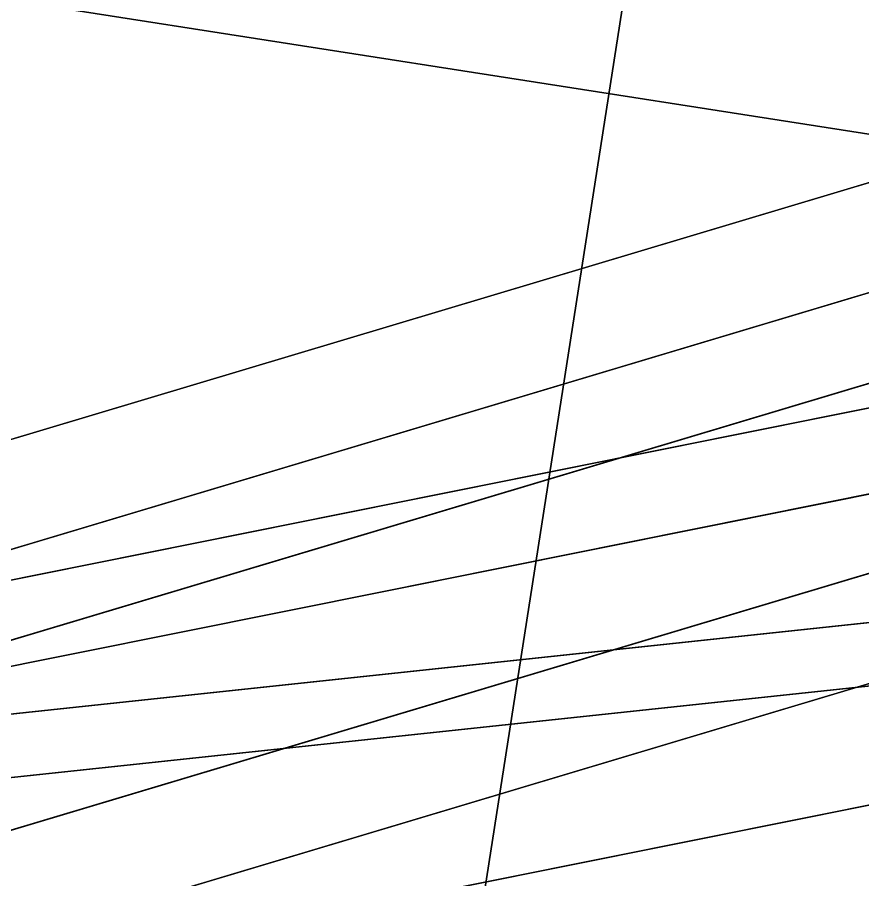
# Model space of a CAD drawing. Header units: metres. Extents: x 503497 to 504361, y 6966567 to 6966857.
# Drawn here: x 504169.106 to 504173.902, y 6966751.318 to 6966756.21 of the extents above; entities that cross this region are included whole.
import ezdxf

# ---------------------------------------------------------------- set-up
doc = ezdxf.new("R2010")
doc.units = ezdxf.units.M

msp = doc.modelspace()

# ---------------------------------------------------------------- linework, layer by layer
at = {"layer": 'SHADOW_APPROVED_20261221T150000'}
for points in [[(504129.6052, 6966740.8657), (504131.954, 6966755.9236), (504173.1715, 6966760.3197), (504170.8227, 6966745.2618), (504129.6052, 6966740.8657)], [(504131.954, 6966755.9236), (504160.9824, 6966751.3955), (504202.1999, 6966755.7916), (504173.1715, 6966760.3197), (504131.954, 6966755.9236)], [(504170.8227, 6966745.2618), (504173.1715, 6966760.3197), (504202.1999, 6966755.7916), (504201.8371, 6966753.466), (504203.209, 6966753.252), (504203.5718, 6966755.5776), (504218.2784, 6966753.2836), (504216.5324, 6966742.0905), (504213.2531, 6966742.602), (504213.0913, 6966741.5647), (504216.0192, 6966741.108), (504214.2889, 6966730.0153), (504199.8166, 6966732.2728), (504199.5217, 6966730.3822), (504190.7546, 6966731.7498), (504191.2087, 6966734.661), (504188.1469, 6966735.1386), (504187.9956, 6966734.1682), (504179.6635, 6966735.4679), (504179.2407, 6966732.7575), (504169.1185, 6966734.3364), (504170.8227, 6966745.2618)], [(504160.9824, 6966751.3955), (504160.6196, 6966749.0699), (504201.8371, 6966753.466), (504202.1999, 6966755.7916), (504160.9824, 6966751.3955)], [(504161.9915, 6966748.8559), (504162.3543, 6966751.1815), (504203.5718, 6966755.5776), (504203.209, 6966753.252), (504161.9915, 6966748.8559)], [(504162.3543, 6966751.1815), (504177.0609, 6966748.8875), (504218.2784, 6966753.2836), (504203.5718, 6966755.5776), (504162.3543, 6966751.1815)]]:
    msp.add_lwpolyline(points, close=True, dxfattribs=at)
at = {"layer": 'SHADOW_APPROVED_20261221T160000'}
for points in [[(504131.954, 6966755.9236), (504160.9824, 6966751.3955), (504226.1121, 6966764.4646), (504197.0837, 6966768.9927), (504131.954, 6966755.9236)], [(504160.9824, 6966751.3955), (504160.6196, 6966749.0699), (504225.7493, 6966762.139), (504226.1121, 6966764.4646), (504160.9824, 6966751.3955)], [(504161.9915, 6966748.8559), (504162.3543, 6966751.1815), (504227.484, 6966764.2506), (504227.1212, 6966761.925), (504161.9915, 6966748.8559)], [(504162.3543, 6966751.1815), (504177.0609, 6966748.8875), (504242.1906, 6966761.9566), (504227.484, 6966764.2506), (504162.3543, 6966751.1815)], [(504160.6196, 6966749.0699), (504161.9915, 6966748.8559), (504227.1212, 6966761.925), (504225.7493, 6966762.139), (504160.6196, 6966749.0699)]]:
    msp.add_lwpolyline(points, close=True, dxfattribs=at)
at = {"layer": 'SHADOW_APPROVED_20261221T170000'}
for points in [[(504129.6052, 6966740.8657), (504131.954, 6966755.9236), (504244.8012, 6966789.6986), (504242.4524, 6966774.6407), (504129.6052, 6966740.8657)], [(504131.954, 6966755.9236), (504160.9824, 6966751.3955), (504273.8296, 6966785.1705), (504244.8012, 6966789.6986), (504131.954, 6966755.9236)], [(504160.9824, 6966751.3955), (504160.6196, 6966749.0699), (504273.4668, 6966782.8449), (504273.8296, 6966785.1705), (504160.9824, 6966751.3955)], [(504161.9915, 6966748.8559), (504162.3543, 6966751.1815), (504275.2015, 6966784.9565), (504274.8387, 6966782.6309), (504161.9915, 6966748.8559)], [(504162.3543, 6966751.1815), (504177.0609, 6966748.8875), (504289.9081, 6966782.6625), (504275.2015, 6966784.9565), (504162.3543, 6966751.1815)], [(504160.6196, 6966749.0699), (504161.9915, 6966748.8559), (504274.8387, 6966782.6309), (504273.4668, 6966782.8449), (504160.6196, 6966749.0699)], [(504127.901, 6966729.9403), (504129.6052, 6966740.8657), (504242.4524, 6966774.6407), (504240.7482, 6966763.7153), (504127.901, 6966729.9403)], [(504129.6052, 6966740.8657), (504129.6052, 6966740.8657), (504242.4524, 6966774.6407), (504242.4524, 6966774.6407), (504129.6052, 6966740.8657)]]:
    msp.add_lwpolyline(points, close=True, dxfattribs=at)
at = {"layer": 'SHADOW_COMPARATOR_RL48_20261221T150000'}
for points in [[(504131.954, 6966755.9236), (504160.9824, 6966751.3955), (504184.4863, 6966753.9024), (504155.4579, 6966758.4305), (504131.954, 6966755.9236)], [(504153.1091, 6966743.3726), (504155.4579, 6966758.4305), (504184.4863, 6966753.9024), (504184.1235, 6966751.5768), (504185.4954, 6966751.3628), (504185.8582, 6966753.6884), (504200.5648, 6966751.3944), (504198.8188, 6966740.2013), (504195.5395, 6966740.7128), (504195.3777, 6966739.6755), (504198.3056, 6966739.2188), (504196.5753, 6966728.1261), (504182.103, 6966730.3836), (504181.8081, 6966728.493), (504173.041, 6966729.8606), (504173.4951, 6966732.7718), (504170.4333, 6966733.2494), (504170.282, 6966732.279), (504161.9499, 6966733.5787), (504161.5271, 6966730.8683), (504151.4049, 6966732.4472), (504153.1091, 6966743.3726)], [(504160.9824, 6966751.3955), (504160.6196, 6966749.0699), (504184.1235, 6966751.5768), (504184.4863, 6966753.9024), (504160.9824, 6966751.3955)], [(504161.9915, 6966748.8559), (504162.3543, 6966751.1815), (504185.8582, 6966753.6884), (504185.4954, 6966751.3628), (504161.9915, 6966748.8559)], [(504162.3543, 6966751.1815), (504177.0609, 6966748.8875), (504200.5648, 6966751.3944), (504185.8582, 6966753.6884), (504162.3543, 6966751.1815)]]:
    msp.add_lwpolyline(points, close=True, dxfattribs=at)
at = {"layer": 'SHADOW_COMPARATOR_RL48_20261221T160000'}
for points in [[(504131.954, 6966755.9236), (504160.9824, 6966751.3955), (504198.122, 6966758.848), (504169.0936, 6966763.3761), (504131.954, 6966755.9236)], [(504160.9824, 6966751.3955), (504160.6196, 6966749.0699), (504197.7592, 6966756.5224), (504198.122, 6966758.848), (504160.9824, 6966751.3955)], [(504161.9915, 6966748.8559), (504162.3543, 6966751.1815), (504199.4939, 6966758.634), (504199.1311, 6966756.3084), (504161.9915, 6966748.8559)], [(504162.3543, 6966751.1815), (504177.0609, 6966748.8875), (504214.2005, 6966756.34), (504199.4939, 6966758.634), (504162.3543, 6966751.1815)], [(504160.6196, 6966749.0699), (504161.9915, 6966748.8559), (504199.1311, 6966756.3084), (504197.7592, 6966756.5224), (504160.6196, 6966749.0699)]]:
    msp.add_lwpolyline(points, close=True, dxfattribs=at)
at = {"layer": 'SHADOW_COMPARATOR_RL48_20261221T170000'}
for points in [[(504129.6052, 6966740.8657), (504131.954, 6966755.9236), (504196.304, 6966775.1835), (504193.9552, 6966760.1256), (504129.6052, 6966740.8657)], [(504131.954, 6966755.9236), (504160.9824, 6966751.3955), (504225.3324, 6966770.6554), (504196.304, 6966775.1835), (504131.954, 6966755.9236)], [(504160.9824, 6966751.3955), (504160.6196, 6966749.0699), (504224.9696, 6966768.3298), (504225.3324, 6966770.6554), (504160.9824, 6966751.3955)], [(504161.9915, 6966748.8559), (504162.3543, 6966751.1815), (504226.7043, 6966770.4414), (504226.3415, 6966768.1158), (504161.9915, 6966748.8559)], [(504162.3543, 6966751.1815), (504177.0609, 6966748.8875), (504241.4109, 6966768.1474), (504226.7043, 6966770.4414), (504162.3543, 6966751.1815)], [(504160.6196, 6966749.0699), (504161.9915, 6966748.8559), (504226.3415, 6966768.1158), (504224.9696, 6966768.3298), (504160.6196, 6966749.0699)], [(504127.901, 6966729.9403), (504129.6052, 6966740.8657), (504193.9552, 6966760.1256), (504192.251, 6966749.2002), (504127.901, 6966729.9403)], [(504129.6052, 6966740.8657), (504129.6052, 6966740.8657), (504193.9552, 6966760.1256), (504193.9552, 6966760.1256), (504129.6052, 6966740.8657)]]:
    msp.add_lwpolyline(points, close=True, dxfattribs=at)

doc.saveas('drawing.dxf')
